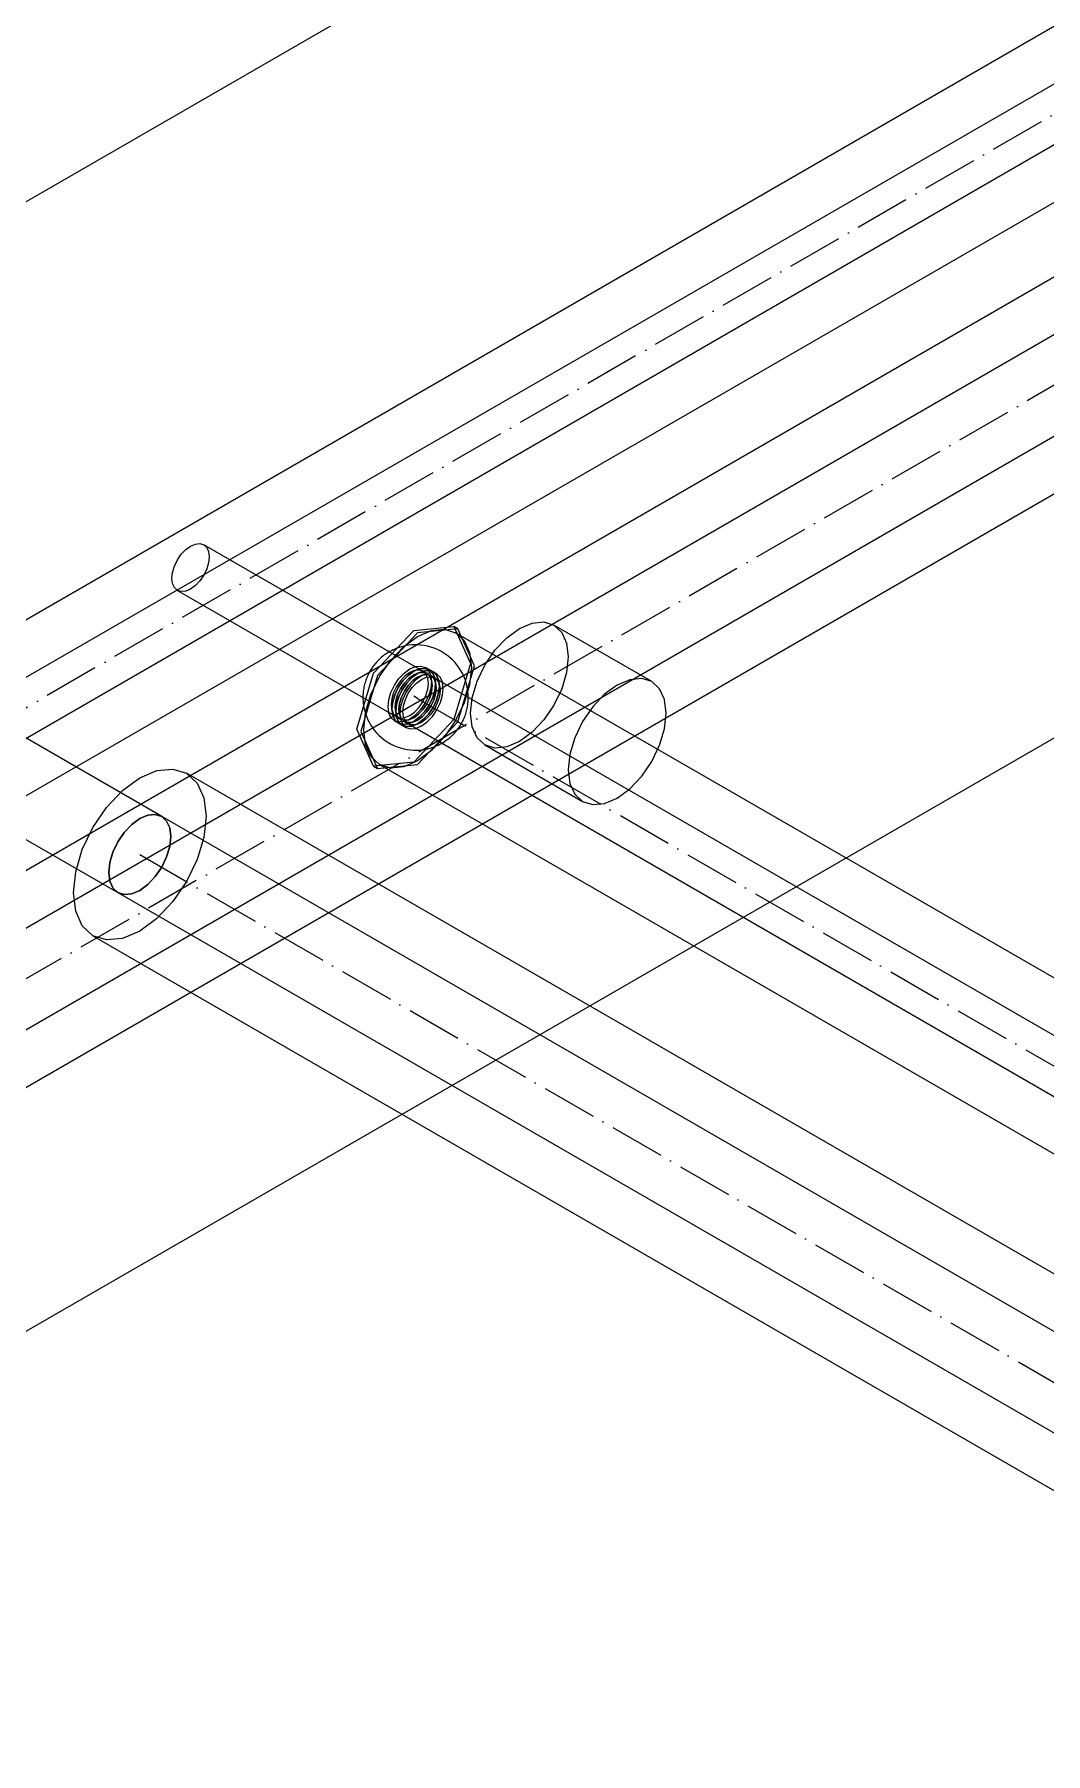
# Model space of a CAD drawing. Header units: millimetres. Extents: x -88595 to 880822, y -1054509 to -148035.
# Drawn here: x 391927.7 to 392110.4, y -329949.7 to -329639.1 of the extents above; entities that cross this region are included whole.
import ezdxf

# ---------------------------------------------------------------- set-up
doc = ezdxf.new("R2010")
doc.units = ezdxf.units.MM
doc.linetypes.add('$12$ADSK_Осевая', pattern=[14, 10, -2, 0, -2])
for name, color, linetype, lineweight in [('Изоляция', 7, 'Continuous', 18), ('Оборудование', 7, 'Continuous', 18), ('Трубопровод', 7, 'Continuous', 18), ('Трубопроводы', 7, 'Continuous', 18)]:
    doc.layers.add(name, color=color, linetype=linetype, lineweight=lineweight)

# ---------------------------------------------------------------- blocks, each defined once
blk = doc.blocks.new('$0$ADSK_Канальный блок кондиционера1 - AD242MJERAB-3267365-В_ОВ3_1')
at = {"layer": 'Оборудование'}
for p, q in [((18316.91, 6919.34), (18809.76, 7203.89)), ((18809.76, 6999.76), (18316.91, 6715.21)), ((18491.11, 6892.83), (18450.81, 6916.1)), ((18446.06, 6907.87), (18486.36, 6884.6)), ((18531.76, 6891.38), (18514.08, 6901.58)), ((18443.21, 6867.02), (18402.91, 6890.29)), ((18501.58, 6879.93), (18519.26, 6869.73)), ((18394.97, 6876.53), (18435.27, 6853.26))]:
    blk.add_line(p, q, dxfattribs=at)
for points in [[(18445.07, 6910.05, 0), (18445.19, 6911.12, 0), (18445.52, 6912.25, 0), (18446.06, 6913.36, 0), (18446.75, 6914.38, 0), (18447.56, 6915.23, 0), (18448.43, 6915.87, 0), (18449.3, 6916.24, 0), (18450.11, 6916.32, 0), (18450.81, 6916.1, 0), (18451.34, 6915.61, 0), (18451.68, 6914.86, 0), (18451.79, 6913.93, 0)], [(18451.79, 6913.93, 0), (18451.68, 6912.86, 0), (18451.34, 6911.73, 0), (18450.81, 6910.62, 0), (18450.11, 6909.6, 0), (18449.3, 6908.74, 0), (18448.43, 6908.11, 0), (18447.56, 6907.74, 0), (18446.75, 6907.66, 0), (18446.06, 6907.87, 0), (18445.52, 6908.37, 0), (18445.19, 6909.11, 0), (18445.07, 6910.05, 0)], [(18498.99, 6885.66, 0), (18499.29, 6888.47, 0), (18500.18, 6891.44, 0), (18501.58, 6894.37, 0), (18503.41, 6897.05, 0), (18505.54, 6899.3, 0), (18507.83, 6900.96, 0), (18510.12, 6901.94, 0), (18512.25, 6902.15, 0), (18514.08, 6901.58, 0), (18515.48, 6900.28, 0), (18516.37, 6898.33, 0), (18516.67, 6895.86, 0)], [(18492.1, 6890.66, 0), (18491.98, 6891.59, 0), (18491.65, 6892.34, 0), (18491.11, 6892.83, 0), (18490.42, 6893.05, 0), (18489.61, 6892.97, 0), (18488.74, 6892.6, 0), (18487.87, 6891.96, 0), (18487.06, 6891.11, 0), (18486.36, 6890.09, 0), (18485.83, 6888.98, 0), (18485.49, 6887.85, 0), (18485.38, 6886.78, 0)], [(18516.67, 6895.86, 0), (18516.37, 6893.05, 0), (18515.48, 6890.07, 0), (18514.08, 6887.15, 0), (18512.25, 6884.47, 0), (18510.12, 6882.22, 0), (18507.83, 6880.55, 0), (18505.54, 6879.58, 0), (18503.41, 6879.37, 0), (18501.58, 6879.93, 0), (18500.18, 6881.24, 0), (18499.29, 6883.19, 0), (18498.99, 6885.66, 0)], [(18485.38, 6886.78, 0), (18485.49, 6885.84, 0), (18485.83, 6885.1, 0), (18486.36, 6884.6, 0), (18487.06, 6884.39, 0), (18487.87, 6884.47, 0), (18488.74, 6884.84, 0), (18489.61, 6885.47, 0), (18490.42, 6886.33, 0), (18491.11, 6887.35, 0), (18491.65, 6888.46, 0), (18491.98, 6889.59, 0), (18492.1, 6890.66, 0)], [(18534.35, 6885.66, 0), (18534.05, 6888.12, 0), (18533.16, 6890.07, 0), (18531.76, 6891.38, 0), (18529.93, 6891.94, 0), (18527.8, 6891.73, 0), (18525.51, 6890.76, 0), (18523.22, 6889.09, 0), (18521.09, 6886.84, 0), (18519.26, 6884.16, 0), (18517.85, 6881.24, 0), (18516.97, 6878.26, 0), (18516.67, 6875.45, 0)], [(18516.67, 6875.45, 0), (18516.97, 6872.98, 0), (18517.85, 6871.03, 0), (18519.26, 6869.73, 0), (18521.09, 6869.16, 0), (18523.22, 6869.37, 0), (18525.51, 6870.35, 0), (18527.8, 6872.01, 0), (18529.93, 6874.27, 0), (18531.76, 6876.94, 0), (18533.16, 6879.87, 0), (18534.05, 6882.84, 0), (18534.35, 6885.66, 0)], [(18444.85, 6863.38, 0), (18444.66, 6864.95, 0), (18444.1, 6866.19, 0), (18443.21, 6867.02, 0), (18442.05, 6867.38, 0), (18440.69, 6867.24, 0), (18439.24, 6866.62, 0), (18437.79, 6865.56, 0), (18436.43, 6864.13, 0), (18435.27, 6862.43, 0), (18434.38, 6860.57, 0), (18433.82, 6858.69, 0), (18433.63, 6856.9, 0)], [(18433.63, 6856.9, 0), (18433.82, 6855.33, 0), (18434.38, 6854.09, 0), (18435.27, 6853.26, 0), (18436.43, 6852.9, 0), (18437.79, 6853.04, 0), (18439.24, 6853.66, 0), (18440.69, 6854.72, 0), (18442.05, 6856.15, 0), (18443.21, 6857.85, 0), (18444.1, 6859.71, 0), (18444.66, 6861.59, 0), (18444.85, 6863.38, 0)]]:
    blk.add_polyline3d(points, dxfattribs=at)
blk = doc.blocks.new('$0$ADSK_МедьПайка_Муфта редукционная - Муфта редукционная медная под пайку-3268008-В_ОВ3_1')
at = {"layer": 'Трубопроводы', "color": 190, "true_color": 0x8000ff}
for p, q in [((18491.11, 6892.83), (18490.41, 6893.24)), ((18491.51, 6893.52), (18490.81, 6893.93)), ((18492.21, 6893.14), (18491.49, 6893.54)), ((18492.93, 6892.72), (18492.23, 6893.12)), ((18492.53, 6892.02), (18491.83, 6892.43)), ((18489.45, 6888.31), (18488.74, 6888.72)), ((18485.26, 6884.32), (18485.96, 6883.91)), ((18485.66, 6885.01), (18486.36, 6884.6)), ((18485.94, 6883.92), (18486.65, 6883.51)), ((18487.07, 6884.19), (18487.77, 6883.78)), ((18486.67, 6883.49), (18487.37, 6883.09))]:
    blk.add_line(p, q, dxfattribs=at)
for points in [[(18498.61, 6888.51, 0), (18498.61, 6888.85, 0), (18498.59, 6889.2, 0), (18498.55, 6889.56, 0), (18498.5, 6889.94, 0), (18498.43, 6890.34, 0), (18498.35, 6890.75, 0), (18498.23, 6891.17, 0), (18498.09, 6891.61, 0), (18497.93, 6892.06, 0), (18497.73, 6892.52, 0), (18497.49, 6892.99, 0), (18497.22, 6893.47, 0), (18496.91, 6893.95, 0), (18496.56, 6894.42, 0), (18496.17, 6894.88, 0), (18495.73, 6895.33, 0), (18495.26, 6895.76, 0), (18494.75, 6896.17, 0), (18494.21, 6896.54, 0), (18493.64, 6896.88, 0), (18493.05, 6897.17, 0), (18492.45, 6897.42, 0), (18491.84, 6897.63, 0), (18491.23, 6897.79, 0), (18490.63, 6897.91, 0), (18490.04, 6897.99, 0), (18489.47, 6898.03, 0), (18488.92, 6898.03, 0), (18488.39, 6898.01, 0), (18487.88, 6897.96, 0), (18487.4, 6897.88, 0), (18486.94, 6897.79, 0), (18486.51, 6897.68, 0), (18486.11, 6897.55, 0), (18485.72, 6897.42, 0), (18485.36, 6897.27, 0), (18485.03, 6897.12, 0), (18484.71, 6896.96, 0), (18484.41, 6896.8, 0), (18484.13, 6896.64, 0), (18483.86, 6896.47, 0), (18483.61, 6896.3, 0), (18483.37, 6896.13, 0), (18483.15, 6895.95, 0), (18482.94, 6895.78, 0), (18482.74, 6895.6, 0), (18482.55, 6895.43, 0), (18482.37, 6895.25, 0), (18482.19, 6895.08, 0), (18482.03, 6894.9, 0), (18481.87, 6894.72, 0), (18481.72, 6894.54, 0), (18481.58, 6894.36, 0), (18481.44, 6894.18, 0), (18481.31, 6894, 0), (18481.19, 6893.82, 0), (18481.06, 6893.63, 0), (18480.95, 6893.44, 0), (18480.84, 6893.26, 0), (18480.73, 6893.06, 0), (18480.63, 6892.87, 0), (18480.53, 6892.67, 0), (18480.43, 6892.47, 0), (18480.34, 6892.26, 0), (18480.25, 6892.05, 0), (18480.17, 6891.84, 0), (18480.09, 6891.62, 0), (18480.02, 6891.39, 0), (18479.95, 6891.16, 0), (18479.88, 6890.92, 0), (18479.82, 6890.67, 0), (18479.76, 6890.42, 0), (18479.71, 6890.16, 0), (18479.67, 6889.89, 0), (18479.63, 6889.6, 0), (18479.6, 6889.31, 0), (18479.58, 6889.01, 0), (18479.57, 6888.69, 0), (18479.57, 6888.51, 0)], [(18484.11, 6886.86, 0), (18484.24, 6888.11, 0), (18484.63, 6889.43, 0), (18485.26, 6890.73, 0), (18486.07, 6891.92, 0), (18487.02, 6892.92, 0), (18488.03, 6893.66, 0), (18489.05, 6894.09, 0), (18489.99, 6894.18, 0), (18490.81, 6893.93, 0), (18491.43, 6893.35, 0), (18491.82, 6892.49, 0), (18491.96, 6891.39, 0)], [(18491.39, 6891.06, 0), (18491.28, 6892, 0), (18490.94, 6892.74, 0), (18490.41, 6893.24, 0), (18489.71, 6893.45, 0), (18488.9, 6893.37, 0), (18488.03, 6893, 0), (18487.16, 6892.37, 0), (18486.35, 6891.51, 0), (18485.66, 6890.5, 0), (18485.12, 6889.39, 0), (18484.79, 6888.26, 0), (18484.67, 6887.19, 0)], [(18484.81, 6886.45, 0), (18484.95, 6887.7, 0), (18485.34, 6889.02, 0), (18485.96, 6890.32, 0), (18486.78, 6891.51, 0), (18487.72, 6892.51, 0), (18488.74, 6893.25, 0), (18489.75, 6893.68, 0), (18490.7, 6893.77, 0), (18491.51, 6893.52, 0), (18492.14, 6892.95, 0), (18492.53, 6892.08, 0), (18492.66, 6890.98, 0)], [(18492.66, 6890.98, 0), (18492.53, 6892.08, 0), (18492.14, 6892.95, 0), (18491.51, 6893.52, 0), (18490.7, 6893.77, 0), (18489.75, 6893.68, 0), (18488.74, 6893.25, 0), (18487.72, 6892.51, 0), (18486.78, 6891.51, 0), (18485.96, 6890.32, 0), (18485.34, 6889.02, 0), (18484.95, 6887.7, 0), (18484.81, 6886.45, 0)], [(18485.38, 6886.78, 0), (18485.49, 6887.85, 0), (18485.83, 6888.98, 0), (18486.36, 6890.09, 0), (18487.06, 6891.11, 0), (18487.87, 6891.96, 0), (18488.74, 6892.6, 0), (18489.61, 6892.97, 0), (18490.42, 6893.05, 0), (18491.11, 6892.83, 0), (18491.65, 6892.34, 0), (18491.98, 6891.59, 0), (18492.1, 6890.66, 0)], [(18493.38, 6890.58, 0), (18493.24, 6891.68, 0), (18492.85, 6892.54, 0), (18492.23, 6893.12, 0), (18491.41, 6893.38, 0), (18490.46, 6893.28, 0), (18489.45, 6892.85, 0), (18488.43, 6892.11, 0), (18487.48, 6891.11, 0), (18486.67, 6889.91, 0), (18486.04, 6888.61, 0), (18485.65, 6887.29, 0), (18485.51, 6886.04, 0)], [(18485.51, 6886.04, 0), (18485.65, 6887.29, 0), (18486.04, 6888.61, 0), (18486.67, 6889.91, 0), (18487.48, 6891.11, 0), (18488.43, 6892.11, 0), (18489.45, 6892.85, 0), (18490.46, 6893.28, 0), (18491.41, 6893.38, 0), (18492.23, 6893.12, 0), (18492.85, 6892.54, 0), (18493.24, 6891.68, 0), (18493.38, 6890.58, 0)], [(18494.08, 6890.17, 0), (18493.95, 6891.27, 0), (18493.56, 6892.14, 0), (18492.93, 6892.72, 0), (18492.12, 6892.97, 0), (18491.17, 6892.87, 0), (18490.15, 6892.44, 0), (18489.13, 6891.7, 0), (18488.19, 6890.7, 0), (18487.37, 6889.51, 0), (18486.75, 6888.2, 0), (18486.35, 6886.88, 0), (18486.22, 6885.63, 0)], [(18491.96, 6891.39, 0), (18491.82, 6890.14, 0), (18491.43, 6888.82, 0), (18490.81, 6887.52, 0), (18489.99, 6886.33, 0), (18489.05, 6885.33, 0), (18488.03, 6884.59, 0), (18487.02, 6884.16, 0), (18486.07, 6884.07, 0), (18485.26, 6884.32, 0), (18484.63, 6884.9, 0), (18484.24, 6885.76, 0), (18484.11, 6886.86, 0)], [(18484.67, 6887.19, 0), (18484.79, 6886.25, 0), (18485.12, 6885.51, 0), (18485.66, 6885.01, 0), (18486.35, 6884.8, 0), (18487.16, 6884.88, 0), (18488.03, 6885.25, 0), (18488.9, 6885.88, 0), (18489.71, 6886.74, 0), (18490.41, 6887.75, 0), (18490.94, 6888.87, 0), (18491.28, 6889.99, 0), (18491.39, 6891.06, 0)], [(18492.66, 6890.98, 0), (18492.53, 6889.73, 0), (18492.14, 6888.41, 0), (18491.51, 6887.12, 0), (18490.7, 6885.93, 0), (18489.75, 6884.93, 0), (18488.74, 6884.19, 0), (18487.72, 6883.75, 0), (18486.78, 6883.66, 0), (18485.96, 6883.91, 0), (18485.34, 6884.49, 0), (18484.95, 6885.36, 0), (18484.81, 6886.45, 0)], [(18484.81, 6886.45, 0), (18484.95, 6885.36, 0), (18485.34, 6884.49, 0), (18485.96, 6883.91, 0), (18486.78, 6883.66, 0), (18487.72, 6883.75, 0), (18488.74, 6884.19, 0), (18489.75, 6884.93, 0), (18490.7, 6885.93, 0), (18491.51, 6887.12, 0), (18492.14, 6888.41, 0), (18492.53, 6889.73, 0), (18492.66, 6890.98, 0)], [(18492.1, 6890.66, 0), (18491.98, 6889.59, 0), (18491.65, 6888.46, 0), (18491.11, 6887.35, 0), (18490.42, 6886.33, 0), (18489.61, 6885.47, 0), (18488.74, 6884.84, 0), (18487.87, 6884.47, 0), (18487.06, 6884.39, 0), (18486.36, 6884.6, 0), (18485.83, 6885.1, 0), (18485.49, 6885.84, 0), (18485.38, 6886.78, 0)], [(18485.51, 6886.04, 0), (18485.65, 6884.94, 0), (18486.04, 6884.07, 0), (18486.67, 6883.49, 0), (18487.48, 6883.24, 0), (18488.43, 6883.34, 0), (18489.45, 6883.77, 0), (18490.46, 6884.51, 0), (18491.41, 6885.51, 0), (18492.23, 6886.7, 0), (18492.85, 6888.01, 0), (18493.24, 6889.33, 0), (18493.38, 6890.58, 0)], [(18493.38, 6890.58, 0), (18493.24, 6889.33, 0), (18492.85, 6888.01, 0), (18492.23, 6886.7, 0), (18491.41, 6885.51, 0), (18490.46, 6884.51, 0), (18489.45, 6883.77, 0), (18488.43, 6883.34, 0), (18487.48, 6883.24, 0), (18486.67, 6883.49, 0), (18486.04, 6884.07, 0), (18485.65, 6884.94, 0), (18485.51, 6886.04, 0)], [(18492.81, 6890.25, 0), (18492.7, 6891.19, 0), (18492.36, 6891.94, 0), (18491.83, 6892.43, 0), (18491.13, 6892.65, 0), (18490.32, 6892.57, 0), (18489.45, 6892.2, 0), (18488.57, 6891.56, 0), (18487.76, 6890.7, 0), (18487.07, 6889.68, 0), (18486.53, 6888.57, 0), (18486.19, 6887.44, 0), (18486.08, 6886.37, 0)], [(18486.08, 6886.37, 0), (18486.19, 6885.43, 0), (18486.53, 6884.68, 0), (18487.07, 6884.19, 0), (18487.76, 6883.97, 0), (18488.57, 6884.05, 0), (18489.45, 6884.42, 0), (18490.32, 6885.06, 0), (18491.13, 6885.91, 0), (18491.83, 6886.94, 0), (18492.36, 6888.05, 0), (18492.7, 6889.18, 0), (18492.81, 6890.25, 0)], [(18486.22, 6885.63, 0), (18486.35, 6884.53, 0), (18486.75, 6883.67, 0), (18487.37, 6883.09, 0), (18488.19, 6882.83, 0), (18489.13, 6882.93, 0), (18490.15, 6883.36, 0), (18491.17, 6884.1, 0), (18492.12, 6885.1, 0), (18492.93, 6886.3, 0), (18493.56, 6887.6, 0), (18493.95, 6888.92, 0), (18494.08, 6890.17, 0)], [(18486.79, 6885.96, 0), (18486.9, 6887.03, 0), (18487.24, 6888.16, 0), (18487.77, 6889.27, 0), (18488.47, 6890.3, 0), (18489.28, 6891.15, 0), (18490.15, 6891.79, 0), (18491.02, 6892.16, 0), (18491.84, 6892.24, 0), (18492.53, 6892.02, 0), (18493.07, 6891.53, 0), (18493.4, 6890.78, 0), (18493.52, 6889.84, 0)], [(18493.52, 6889.84, 0), (18493.4, 6888.77, 0), (18493.07, 6887.64, 0), (18492.53, 6886.53, 0), (18491.84, 6885.51, 0), (18491.02, 6884.65, 0), (18490.15, 6884.01, 0), (18489.28, 6883.64, 0), (18488.47, 6883.56, 0), (18487.77, 6883.78, 0), (18487.24, 6884.27, 0), (18486.9, 6885.02, 0), (18486.79, 6885.96, 0)], [(18479.57, 6888.51, 0), (18479.58, 6888.18, 0), (18479.6, 6887.83, 0), (18479.63, 6887.46, 0), (18479.68, 6887.08, 0), (18479.75, 6886.69, 0), (18479.84, 6886.28, 0), (18479.95, 6885.85, 0), (18480.09, 6885.42, 0), (18480.26, 6884.97, 0), (18480.46, 6884.5, 0), (18480.69, 6884.03, 0), (18480.96, 6883.56, 0), (18481.27, 6883.08, 0), (18481.62, 6882.61, 0), (18482.02, 6882.14, 0), (18482.45, 6881.69, 0), (18482.92, 6881.26, 0), (18483.43, 6880.86, 0), (18483.97, 6880.49, 0), (18484.54, 6880.15, 0), (18485.13, 6879.86, 0), (18485.73, 6879.61, 0), (18486.34, 6879.4, 0), (18486.95, 6879.24, 0), (18487.55, 6879.12, 0), (18488.14, 6879.04, 0), (18488.71, 6879, 0), (18489.27, 6878.99, 0), (18489.8, 6879.02, 0), (18490.3, 6879.07, 0), (18490.79, 6879.15, 0), (18491.24, 6879.24, 0), (18491.67, 6879.35, 0), (18492.08, 6879.47, 0), (18492.46, 6879.61, 0), (18492.82, 6879.75, 0), (18493.16, 6879.9, 0), (18493.47, 6880.06, 0), (18493.77, 6880.22, 0), (18494.06, 6880.39, 0), (18494.32, 6880.56, 0), (18494.57, 6880.73, 0), (18494.81, 6880.9, 0), (18495.03, 6881.07, 0), (18495.24, 6881.25, 0), (18495.44, 6881.42, 0), (18495.63, 6881.6, 0), (18495.82, 6881.77, 0), (18495.99, 6881.95, 0), (18496.15, 6882.13, 0), (18496.31, 6882.31, 0), (18496.46, 6882.48, 0), (18496.6, 6882.66, 0), (18496.74, 6882.84, 0), (18496.87, 6883.03, 0), (18497, 6883.21, 0), (18497.12, 6883.39, 0), (18497.23, 6883.58, 0), (18497.35, 6883.77, 0), (18497.45, 6883.96, 0), (18497.56, 6884.16, 0), (18497.66, 6884.36, 0), (18497.75, 6884.56, 0), (18497.84, 6884.76, 0), (18497.93, 6884.97, 0), (18498.01, 6885.19, 0), (18498.09, 6885.41, 0), (18498.17, 6885.63, 0), (18498.24, 6885.87, 0), (18498.3, 6886.11, 0), (18498.36, 6886.35, 0), (18498.42, 6886.61, 0), (18498.47, 6886.87, 0), (18498.51, 6887.14, 0), (18498.55, 6887.42, 0), (18498.58, 6887.72, 0), (18498.6, 6888.02, 0), (18498.61, 6888.34, 0), (18498.61, 6888.51, 0)]]:
    blk.add_polyline3d(points, dxfattribs=at)

msp = doc.modelspace()

# ---------------------------------------------------------------- linework, layer by layer
at = {"layer": 'Изоляция', "color": 190, "true_color": 0x8000ff}
for p, q in [((392188.21, -329593.6), (391050.04, -330250.73)), ((391063.8, -330274.56), (392201.97, -329617.44)), ((392004.23, -329746.5), (392003.52, -329746.09)), ((392201.97, -329861.58), (392003.83, -329747.19)), ((391988.97, -329771.3), (391989.68, -329771.7)), ((391990.07, -329771.02), (392188.21, -329885.41))]:
    msp.add_line(p, q, dxfattribs=at)
at = {"layer": 'Изоляция', "color": 134, "true_color": 0x00a6a6}
for p, q in [((392168.3, -329650.41), (391051.68, -330295.09)), ((391068.62, -330324.43), (392185.24, -329679.75)), ((392185.24, -329905.41), (391955.22, -329772.6)), ((391938.28, -329801.94), (392168.3, -329934.75))]:
    msp.add_line(p, q, dxfattribs=at)
at = {"layer": 'Изоляция', "color": 190, "true_color": 0x8000ff}
for points in [[(391985.96, -329764.64, 0), (391988.97, -329754.5, 0), (391996.25, -329746.82, 0)], [(391996.95, -329747.22, 0), (391989.68, -329754.9, 0), (391986.67, -329765.04, 0)], [(391996.25, -329746.82, 0), (392003.52, -329746.09, 0), (392006.54, -329752.76, 0)], [(392007.24, -329753.16, 0), (392004.23, -329746.5, 0), (391996.95, -329747.22, 0)], [(391996.95, -329747.87, 0), (391999.47, -329746.8, 0), (392001.82, -329746.57, 0), (392003.83, -329747.19, 0), (392005.38, -329748.62, 0), (392006.35, -329750.77, 0), (392006.68, -329753.49, 0)], [(391987.23, -329764.72, 0), (391987.56, -329761.62, 0), (391988.53, -329758.35, 0), (391990.07, -329755.13, 0), (391992.09, -329752.18, 0), (391994.44, -329749.71, 0), (391996.95, -329747.87, 0)], [(392006.54, -329752.76, 0), (392003.52, -329762.9, 0), (391996.25, -329770.58, 0)], [(391996.95, -329770.98, 0), (392004.23, -329763.3, 0), (392007.24, -329753.16, 0)], [(392006.68, -329753.49, 0), (392006.35, -329756.59, 0), (392005.38, -329759.86, 0), (392003.83, -329763.08, 0), (392001.82, -329766.02, 0), (391999.47, -329768.5, 0), (391996.95, -329770.34, 0)], [(391996.25, -329770.58, 0), (391988.97, -329771.3, 0), (391985.96, -329764.64, 0)], [(391986.67, -329765.04, 0), (391989.68, -329771.7, 0), (391996.95, -329770.98, 0)], [(391996.95, -329770.34, 0), (391994.44, -329771.41, 0), (391992.09, -329771.64, 0), (391990.07, -329771.02, 0), (391988.53, -329769.59, 0), (391987.56, -329767.44, 0), (391987.23, -329764.72, 0)]]:
    msp.add_polyline3d(points, dxfattribs=at)
at = {"layer": 'Изоляция', "color": 134, "true_color": 0x00a6a6}
for points in [[(391946.75, -329773.44, 0), (391949.85, -329772.12, 0), (391952.74, -329771.84, 0), (391955.22, -329772.6, 0), (391957.12, -329774.37, 0), (391958.32, -329777.01, 0), (391958.73, -329780.36, 0)], [(391934.77, -329794.19, 0), (391935.18, -329790.37, 0), (391936.38, -329786.35, 0), (391938.28, -329782.38, 0), (391940.76, -329778.75, 0), (391943.65, -329775.7, 0), (391946.75, -329773.44, 0)], [(391958.73, -329780.36, 0), (391958.32, -329784.17, 0), (391957.12, -329788.2, 0), (391955.22, -329792.16, 0), (391952.74, -329795.79, 0), (391949.85, -329798.84, 0), (391946.75, -329801.1, 0)], [(391946.75, -329801.1, 0), (391943.65, -329802.42, 0), (391940.76, -329802.71, 0), (391938.28, -329801.94, 0), (391936.38, -329800.18, 0), (391935.18, -329797.53, 0), (391934.77, -329794.19, 0)]]:
    msp.add_polyline3d(points, dxfattribs=at)
at = {"layer": 'Трубопровод', "color": 190, "true_color": 0x8000ff}
for p, q in [((392192.71, -329601.4), (391054.54, -330258.52)), ((391059.3, -330266.77), (392197.47, -329609.64)), ((392197.47, -329869.37), (391999.33, -329754.98)), ((391994.57, -329763.23), (392192.71, -329877.62))]:
    msp.add_line(p, q, dxfattribs=at)
at = {"layer": 'Трубопровод', "color": 190, "linetype": '$12$ADSK_Осевая', "true_color": 0x8000ff}
for p, q in [((392195.09, -329605.52), (391056.92, -330262.64)), ((392195.09, -329605.52), (391056.92, -330262.64)), ((391996.95, -329759.1), (392195.09, -329873.49)), ((391996.95, -329759.1), (392195.09, -329873.49))]:
    msp.add_line(p, q, dxfattribs=at)
at = {"layer": 'Трубопровод', "color": 134, "true_color": 0x00a6a6}
for p, q in [((392172.8, -329658.21), (391056.18, -330302.89)), ((391064.12, -330316.64), (392180.74, -329671.96)), ((392180.74, -329913.2), (391950.72, -329780.4)), ((391942.78, -329794.15), (392172.8, -329926.95))]:
    msp.add_line(p, q, dxfattribs=at)
at = {"layer": 'Трубопровод', "color": 134, "linetype": '$12$ADSK_Осевая', "true_color": 0x00a6a6}
for p, q in [((392176.77, -329665.08), (391060.15, -330309.76)), ((392176.77, -329665.08), (391060.15, -330309.76)), ((391946.75, -329787.27), (392176.77, -329920.08)), ((391946.75, -329787.27), (392176.77, -329920.08))]:
    msp.add_line(p, q, dxfattribs=at)
at = {"layer": 'Трубопровод', "color": 190, "true_color": 0x8000ff}
for points in [[(391993.59, -329761.05, 0), (391993.7, -329759.97, 0), (391994.04, -329758.84, 0), (391994.57, -329757.73, 0), (391995.27, -329756.71, 0), (391996.08, -329755.85, 0), (391996.95, -329755.22, 0)], [(391996.95, -329755.22, 0), (391997.83, -329754.85, 0), (391998.64, -329754.77, 0), (391999.33, -329754.98, 0), (391999.87, -329755.48, 0), (392000.21, -329756.22, 0), (392000.32, -329757.16, 0)], [(392000.32, -329757.16, 0), (392000.21, -329758.23, 0), (391999.87, -329759.36, 0), (391999.33, -329760.48, 0), (391998.64, -329761.5, 0), (391997.83, -329762.35, 0), (391996.95, -329762.99, 0)], [(391996.95, -329762.99, 0), (391996.08, -329763.36, 0), (391995.27, -329763.44, 0), (391994.57, -329763.23, 0), (391994.04, -329762.73, 0), (391993.7, -329761.99, 0), (391993.59, -329761.05, 0)]]:
    msp.add_polyline3d(points, dxfattribs=at)
at = {"layer": 'Трубопровод', "color": 134, "true_color": 0x00a6a6}
for points in [[(391941.14, -329790.51, 0), (391941.33, -329788.73, 0), (391941.89, -329786.84, 0), (391942.78, -329784.98, 0), (391943.94, -329783.28, 0), (391945.3, -329781.85, 0), (391946.75, -329780.79, 0)], [(391946.75, -329780.79, 0), (391948.2, -329780.17, 0), (391949.56, -329780.04, 0), (391950.72, -329780.4, 0), (391951.61, -329781.22, 0), (391952.17, -329782.46, 0), (391952.36, -329784.03, 0)], [(391952.36, -329784.03, 0), (391952.17, -329785.82, 0), (391951.61, -329787.71, 0), (391950.72, -329789.56, 0), (391949.56, -329791.27, 0), (391948.2, -329792.7, 0), (391946.75, -329793.76, 0)], [(391946.75, -329793.76, 0), (391945.3, -329794.37, 0), (391943.94, -329794.51, 0), (391942.78, -329794.15, 0), (391941.89, -329793.32, 0), (391941.33, -329792.08, 0), (391941.14, -329790.51, 0)]]:
    msp.add_polyline3d(points, dxfattribs=at)

# ---------------------------------------------------------------- block references
at = {"layer": 'Оборудование'}
msp.add_blockref('$0$ADSK_Канальный блок кондиционера1 - AD242MJERAB-3267365-В_ОВ3_1', (373507.51, -336647.41), dxfattribs=at)
at = {"layer": 'Трубопроводы', "color": 190, "true_color": 0x8000ff}
msp.add_blockref('$0$ADSK_МедьПайка_Муфта редукционная - Муфта редукционная медная под пайку-3268008-В_ОВ3_1', (373507.51, -336647.41), dxfattribs=at)

doc.saveas('drawing.dxf')
